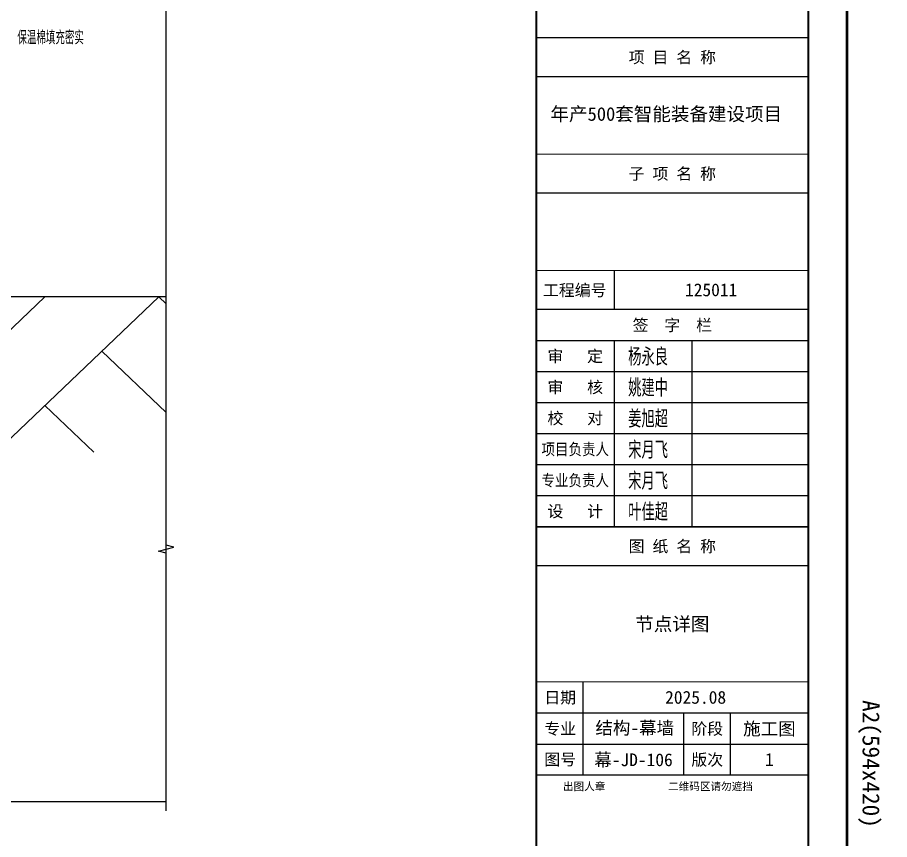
# Model space of a CAD drawing. Extents: x -160106 to 966792, y -663931 to 1550022.
# Drawn here: x -79574 to -78900, y -86755 to -86120 of the extents above; entities that cross this region are included whole.
import ezdxf
from ezdxf.enums import TextEntityAlignment as Align
from ezdxf.xclip import XClip

# ---------------------------------------------------------------- set-up
doc = ezdxf.new("R2010")
doc.units = 0
doc.linetypes.add('ZN-DASH', pattern=[0.35, 0.25, -0.1])
for name, color, linetype in [('!ZN1-文字-7', 7, 'Continuous'), ('0-cxFrame', 155, 'Continuous'), ('20剖面图$0$A-HATCH-2', 251, 'Continuous'), ('20剖面图$0$AS-WALL', 40, 'Continuous'), ('3符号', 173, 'Continuous'), ('qianming', 155, 'Continuous')]:
    doc.layers.add(name, color=color, linetype=linetype)
doc.layers.add('0-cxText', color=131, linetype='Continuous', lineweight=25)
doc.styles.add('BZHZ', font='bzxw', dxfattribs={"width": 0.8, "bigfont": 'bzhz'})
doc.styles.add('cx_biaoti', font='')
doc.styles.add('cx_tuming', font='simhei.ttf')
doc.styles.add('cx_tuqian1', font='')
doc.styles.add('ZNTextStyle', font='ROMANS.shx', dxfattribs={"width": 0.7, "bigfont": 'CHINESE.shx'})
doc.styles.add('黑体', font='simhei.ttf', dxfattribs={"height": 12})
doc.styles.get('cx_biaoti').set_extended_font_data('SimSun')
doc.styles.get('cx_tuqian1').set_extended_font_data('SimSun')

# ---------------------------------------------------------------- blocks, each defined once
blk = doc.blocks.new('20250825140909')
at = {"layer": '20剖面图$0$AS-WALL', "color": 8}
for points in [[(5347, -300), (800, -300), (-2150.02, -5.12)], [(5347, -350), (797.51, -350), (-2150.02, -55.37)]]:
    blk.add_lwpolyline(points, dxfattribs=at)
blk = doc.blocks.new('20剖面图$0$$LinePat$素土夯实')
at = {"color": 0}
for p, q in [((0, -210), (210, 0)), ((120, -300), (420, 0)), ((420, 0), (607.5, -187.5)), ((495, -300), (795, 0)), ((615, 0), (705, -90)), ((315, -105), (502.5, -292.5)), ((210, -210), (300, -300)), ((705, -300), (795, -210))]:
    blk.add_line(p, q, dxfattribs=at)
blk = doc.blocks.new('20250828132035')
at = {"color": 4, "linetype": 'ZN-DASH', "ltscale": 30, "const_width": 3}
blk.add_lwpolyline([(455.6, 6263.47), (455.6, 6250), (-1126.31, 6250)], dxfattribs=at)
at = {"layer": '20剖面图$0$AS-WALL', "color": 8}
blk.add_lwpolyline([(6630.16, -250), (300, -250), (300, -250)], dxfattribs=at)
at = {"layer": '20剖面图$0$A-HATCH-2', "color": 8, "xscale": 0.4190768303393815, "yscale": 0.4, "zscale": 0.4}
blk.add_blockref('20剖面图$0$$LinePat$素土夯实', (633.17, -250), dxfattribs=at)
blk = doc.blocks.new('zjcx_lan_qianzi(Dragon)')
for p, q in [((-7000, 4800), (0, 4800)), ((-5000, 4800), (-5000, 0)), ((-3000, 4800), (-3000, 0)), ((-7000, 4000), (0, 4000)), ((-7000, 3200), (0, 3200)), ((-7000, 2400), (0, 2400)), ((-7000, 1600), (0, 1600)), ((-7000, 800), (0, 800))]:
    blk.add_line(p, q)
at = {"const_width": 30}
blk.add_lwpolyline([(-7000, 5600), (0, 5600)], dxfattribs=at)
blk.add_lwpolyline([(-7000, 5600), (0, 5600), (0, 0), (-7000, 0)], close=True, dxfattribs=at)
at = {"style": 'cx_biaoti'}
for s, p in [('签  字  栏', (-3500, 5200)), ('审   定', (-6000, 4400)), ('审   核', (-6000, 3600)), ('校   对', (-6000, 2800)), ('设   计', (-6000, 400))]:
    blk.add_text(s, height=300, dxfattribs=at).set_placement(p, align=Align.MIDDLE)
at = {"style": 'cx_biaoti', "width": 0.85}
for s, p in [('项目负责人', (-6000, 2000)), ('专业负责人', (-6000, 1200))]:
    blk.add_text(s, height=300, dxfattribs=at).set_placement(p, align=Align.MIDDLE)
blk = doc.blocks.new('T-签字(Dragon)')
at = {"layer": '0-cxFrame'}
blk.add_blockref('zjcx_lan_qianzi(Dragon)', (0, 0), dxfattribs=at)
at = {"layer": 'qianming', "style": 'BZHZ', "width": 0.8}
for s, p in [('杨永良', (-4124, 4400)), ('姚建中', (-4124, 3600)), ('姜旭超', (-4124, 2800)), ('宋月飞', (-4124, 2000)), ('宋月飞', (-4124, 1200)), ('叶佳超', (-4124, 400))]:
    blk.add_text(s, height=450, dxfattribs=at).set_placement(p, align=Align.MIDDLE)
blk = doc.blocks.new('zjcx_lan_tuming(Dragon)')
for p, q in [((-7000, 8400), (0, 8400)), ((-5800, 3000), (-5800, 5400)), ((-7000, 4600), (0, 4600)), ((-3200, 3000), (-3200, 4600)), ((-2000, 3000), (-2000, 4600)), ((-7000, 3800), (0, 3800))]:
    blk.add_line(p, q)
at = {"const_width": 30}
for points in [[(-7000, 9400), (0, 9400)], [(-7000, 5400), (0, 5400)], [(-7000, 3000), (0, 3000)], [(-7000, 0), (0, 0)]]:
    blk.add_lwpolyline(points, dxfattribs=at)
blk.add_lwpolyline([(-7000, 9400), (0, 9400), (0, 0), (-7000, 0)], close=True)
at = {"style": 'cx_biaoti'}
for s, p in [('图 纸 名 称', (-3500, 8900)), ('日期', (-6388, 5000)), ('专业', (-6388, 4200)), ('阶段', (-2600, 4200)), ('图号', (-6388, 3400)), ('版次', (-2600, 3400))]:
    blk.add_text(s, height=300, dxfattribs=at).set_placement(p, align=Align.MIDDLE)
for s, p in [('出图人章', (-6316, 2607)), ('二维码区请勿遮挡', (-3609, 2607)), ('未按规定盖章本图无效', (-5013, 120))]:
    blk.add_text(s, height=200, dxfattribs=at).set_placement(p)
blk = doc.blocks.new('T-图签(Dragon)')
blk.add_blockref('zjcx_lan_tuming(Dragon)', (0, 0))
at = {"color": 3, "style": 'cx_biaoti'}
for s, p in [('2025.08', (-2900, 5000)), ('结构-幕墙 ', (-4356, 4219)), ('施工图', (-1000, 4200))]:
    blk.add_text(s, height=330, dxfattribs=at).set_placement(p, align=Align.MIDDLE)
blk = doc.blocks.new('zjcx_lan_xiangmu(Dragon)')
for p, q in [((-7000, 9000), (0, 9000)), ((-7000, 6000), (0, 6000)), ((-7000, 3000), (0, 3000)), ((-5000, 1000), (-5000, 0))]:
    blk.add_line(p, q)
at = {"const_width": 30}
for points in [[(-7000, 10000), (0, 10000)], [(-7000, 7000), (0, 7000)], [(-7000, 7000), (0, 7000)], [(-7000, 4000), (0, 4000)], [(-7000, 4000), (0, 4000)], [(-7000, 1000), (0, 1000)], [(-7000, 0), (0, 0)]]:
    blk.add_lwpolyline(points, dxfattribs=at)
blk.add_lwpolyline([(-7000, 10000), (0, 10000), (0, 0), (-7000, 0)], close=True)
at = {"style": 'cx_biaoti'}
for s, p in [('建 设 单 位', (-3500, 9500)), ('项 目 名 称', (-3500, 6500)), ('子 项 名 称', (-3500, 3500)), ('工程编号', (-6013, 500))]:
    blk.add_text(s, height=300, dxfattribs=at).set_placement(p, align=Align.MIDDLE)
blk = doc.blocks.new('T-项目(Dragon)')
blk.add_blockref('zjcx_lan_xiangmu(Dragon)', (0, 0))
at = {"color": 3, "style": 'cx_tuming'}
for s, height, p in [('嘉兴世赫建达智能装备有限公司', 330, (-6816, 7901)), ('年产500套智能装备建设项目 ', 350, (-6638, 4859))]:
    blk.add_text(s, height=height, dxfattribs=at).set_placement(p)
blk = doc.blocks.new('zjcx_T2(Dragon)')
at = {"layer": '0-cxFrame', "const_width": 50}
blk.add_lwpolyline([(-7000, 40000), (0, 40000), (0, 0), (-7000, 0)], close=True, dxfattribs=at)
at = {"layer": '0-cxFrame'}
for name, p in [('T-项目(Dragon)', (0, 15000)), ('T-签字(Dragon)', (0, 9400)), ('T-图签(Dragon)', (0, 0))]:
    blk.add_blockref(name, p, dxfattribs=at)
blk = doc.blocks.new('TK22.A2 L(Dragon)')
at = {"layer": '0-cxFrame', "color": 7, "const_width": 0.5}
blk.add_lwpolyline([(0, 0), (-594, 0), (-594, 420), (0, 420)], close=True, dxfattribs=at)
at = {"layer": '0-cxFrame', "const_width": 0.5}
for points in [[(-80, 10), (-574, 10), (-574, 410), (-80, 410)], [(-10, 10), (-80, 10), (-80, 410), (-10, 410)]]:
    blk.add_lwpolyline(points, close=True, dxfattribs=at)
at = {"layer": '0-cxFrame', "xscale": 0.01, "yscale": 0.01, "zscale": 0.01}
blk.add_blockref('zjcx_T2(Dragon)', (-10, 10), dxfattribs=at)
at = {"style": '黑体', "flags": 4}
blk.add_attdef('图幅', text='', height=3.3, dxfattribs=at).set_placement((-40, 3), align=Align.RIGHT)
at = {"layer": '0-cxFrame', "style": '黑体'}
blk.add_text('(594x420)', height=3.3, dxfattribs=at).set_placement((-40, 3))
at = {"layer": '0-cxText', "flags": 4}
for tag, height, style, p in [('建设单位', 3.5, 'cx_tuming', (-45, 240)), ('项目名称', 3.5, 'cx_tuming', (-45, 210)), ('子项名称', 3.5, 'cx_tuming', (-45, 180)), ('工程编号', 3.3, 'cx_tuqian1', (-35, 165)), ('图名1', 3.5, 'cx_tuming', (-45, 87)), ('图名2', 3.5, 'cx_tuming', (-45, 79)), ('图名3', 3.5, 'cx_tuming', (-45, 71)), ('出图日期', 3.3, 'cx_tuqian1', (-39, 60)), ('专业', 3.3, 'cx_tuqian1', (-55, 52)), ('图号', 3.3, 'cx_tuqian1', (-55, 44)), ('版次', 3.3, 'cx_tuqian1', (-20, 44))]:
    blk.add_attdef(tag, text='', height=height, dxfattribs=dict(at, style=style)).set_placement(p, align=Align.MIDDLE)
at = {"layer": 'Defpoints', "color": 6, "flags": 4}
for tag, height, style, p in [('tufu', 3.3, '黑体', (-12, 12)), ('dwfname', 4, 'cx_tuqian1', (-80, 3))]:
    blk.add_attdef(tag, text='', height=height, dxfattribs=dict(at, style=style)).set_placement(p, align=Align.RIGHT)

msp = doc.modelspace()

# ---------------------------------------------------------------- block references
at = {"ltscale": 50}
ref = msp.add_blockref('20250828132035', (-78606.49, -92699.96), dxfattribs=at)
XClip(ref).set_block_clipping_path([(-212.7131614868, 6207.8567009832), (649.8650869959, 7813.8519071587)])
ref = msp.add_blockref('20250828132035', (-80273.87, -86085.54), dxfattribs=at)
XClip(ref).set_block_clipping_path([(-96.7647989804, -640.091455574), (814.8825443383, 367.4414649424)])
at = {"ltscale": 1000}
ref = msp.add_blockref('20250825140909', (-81179.72, -86283.69), dxfattribs=at)
XClip(ref).set_block_clipping_path([(-2707.7881722579, -436.3260459442), (-1834.5205129444, 518.5130934831)])

# ---------------------------------------------------------------- next in the draw order: linework, layer by layer
at = {"layer": '3符号'}
for points in [[(-79458.99, -86732.83), (-79458.99, -86533.58), (-79464.99, -86532.08), (-79452.99, -86529.08), (-79458.99, -86527.58), (-79458.99, -86328.34)], [(-80377.83, -86725.63), (-79921.41, -86725.63), (-79919.91, -86719.63), (-79916.91, -86731.63), (-79915.41, -86725.63), (-79458.99, -86725.63)]]:
    msp.add_lwpolyline(points, dxfattribs=at)

# ---------------------------------------------------------------- next in the draw order: block references
at = {"layer": '0-cxFrame'}
ref = msp.add_blockref('TK22.A2 L(Dragon)', (-78932.94, -86825.19), dxfattribs=dict(at, xscale=4, yscale=4, zscale=4, rotation=270))
ref.add_attrib('图幅', 'A2', dxfattribs={"layer": '0', "height": 13.2, "rotation": 270, "style": '黑体'}).set_placement((-78920.94, -86665.19), align=Align.RIGHT)
ref = msp.add_blockref('TK22.A2 L(Dragon)', (-78932.94, -86825.19), dxfattribs=dict(at, xscale=3, yscale=3, zscale=3))
ref.add_attrib('图名2', '节点详图', dxfattribs={"layer": '0-cxText', "height": 10.5, "style": 'cx_tuming'}).set_placement((-79067.94, -86588.19), align=Align.MIDDLE)
ref.add_attrib('工程编号', '125011', dxfattribs={"layer": '0-cxText', "height": 9.9, "style": 'cx_tuqian1'}).set_placement((-79037.94, -86330.19), align=Align.MIDDLE)
ref.add_attrib('图号', '幕-JD-106', dxfattribs={"layer": '0-cxText', "height": 9.9, "style": 'cx_tuqian1'}).set_placement((-79097.94, -86693.19), align=Align.MIDDLE)
ref.add_attrib('版次', '1', dxfattribs={"layer": '0-cxText', "height": 9.9, "style": 'cx_tuqian1'}).set_placement((-78992.94, -86693.19), align=Align.MIDDLE)

# ---------------------------------------------------------------- next in the draw order: texts
at = {"layer": '!ZN1-文字-7', "ltscale": 20, "style": 'ZNTextStyle', "width": 0.7}
msp.add_text('保温棉填充密实', height=10.5, dxfattribs=at).set_placement((-79574.01, -86135.13), align=Align.MIDDLE_LEFT)

doc.saveas('drawing.dxf')
